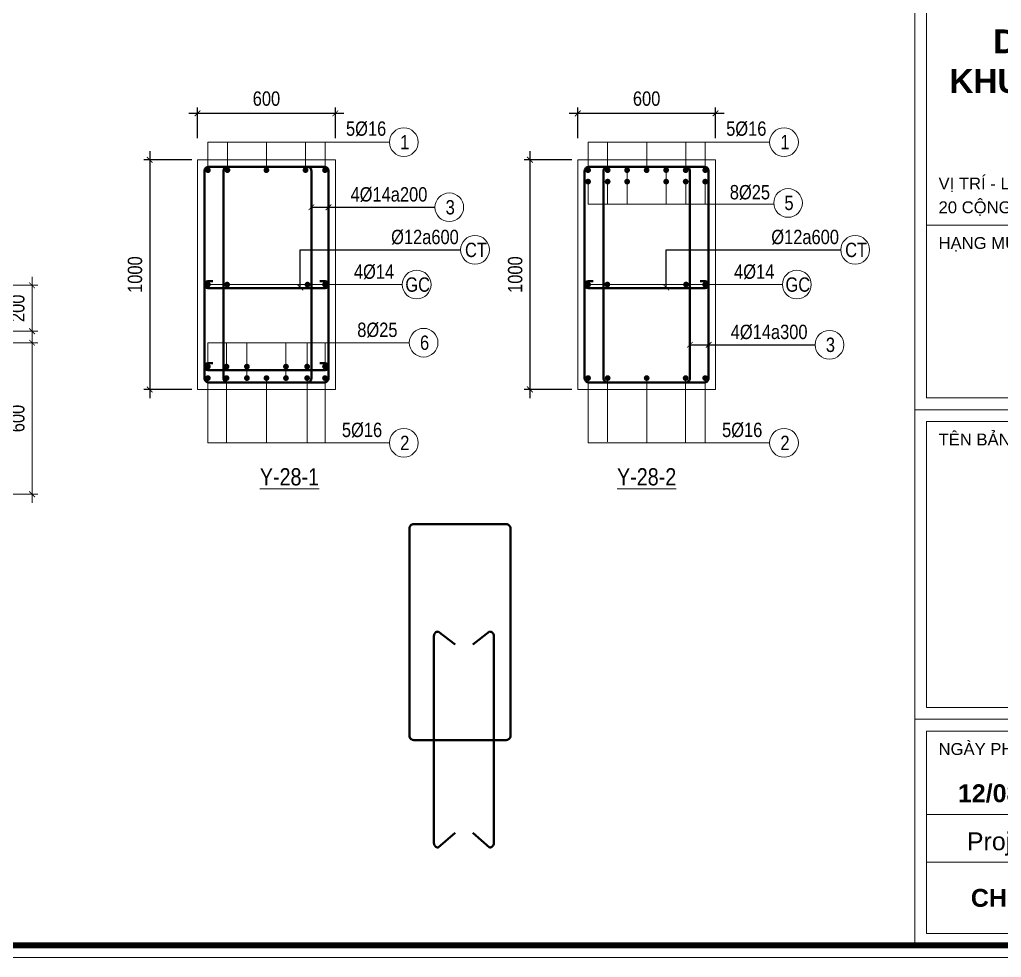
# Model space of a CAD drawing. Header units: millimetres. Extents: x 3014920 to 3563667, y -1638653 to -1356471.
# Drawn here: x 3359553 to 3363827, y -1620686 to -1616602 of the extents above; entities that cross this region are included whole.
import ezdxf
from ezdxf.enums import TextEntityAlignment as Align
from ezdxf.xclip import XClip

# ---------------------------------------------------------------- set-up
doc = ezdxf.new("R2010")
doc.units = ezdxf.units.MM
doc.header["$MEASUREMENT"] = 0
doc.header["$XCLIPFRAME"] = 0
doc.header["$PDMODE"] = 2
doc.linetypes.add('HIDDEN', pattern=[0.375, 0.25, -0.125])
doc.layers.get('0').update_dxf_attribs({"lineweight": 9})
doc.layers.get('Defpoints').update_dxf_attribs({"color": 10, "lineweight": 0})
for name, color, linetype, lineweight in [('CDAI', 21, 'Continuous', 40), ('CTHEP', 50, 'Continuous', 50), ('DBAO', 90, 'Continuous', 13), ('DGIONG', 130, 'Continuous', 13), ('DMo', 9, 'HIDDEN', 9), ('KTH', 154, 'Continuous', 9), ('TEXT', 7, 'Continuous', 15)]:
    doc.layers.add(name, color=color, linetype=linetype, lineweight=lineweight)
doc.styles.add('CHG_XX_Khung ten$0$A1 BORDER$0$ARIAL', font='arial.ttf')
doc.styles.add('CHG_XX_Khung ten$0$A1 BORDER$0$Arial - Bold', font='arialbd.ttf', dxfattribs={"height": 2.5})
doc.styles.add('Star-HelCon', font='VHELVCN_0.TTF')
doc.styles.add('TTP-HelCon', font='VHELVCN_0.TTF')
doc.dimstyles.new('TTP-25', dxfattribs={"dimscale": 25, "dimtxt": 2.5, "dimasz": 1, "dimexe": 1, "dimexo": 1, "dimgap": 0.09, "dimtad": 0, "dimdec": 4, "dimrnd": 1, "dimzin": 9, "dimdsep": 46, "dimtxsty": 'TTP-HelCon', "dimblk": 'ARCHTICK', "dimcen": 0.09, "dimdle": 1.5, "dimclrd": 256, "dimclre": 256, "dimclrt": 7, "dimadec": 0, "dimazin": 0, "dimtfac": 1, "dimtdec": 4, "dimtmove": 0, "dimatfit": 3, "dimldrblk": 'ARCHTICK', "dimfxl": 1, "dimtvp": 1, "dimtolj": 1, "dimtzin": 0, "dimarcsym": 0})

# ---------------------------------------------------------------- blocks, each defined once
blk = doc.blocks.new('_ArchTick')
at = {"color": 0, "linetype": 'ByBlock', "const_width": 0.15}
blk.add_lwpolyline([(-0.5, -0.5), (0.5, 0.5)], dxfattribs=at)
blk = doc.blocks.new('*D1644')
at = {"layer": 'Defpoints', "color": 0, "transparency": 16777216}
for p in [(35225, -2490.7), (44625, -2490.7), (35225, -2991.7)]:
    blk.add_point(p, dxfattribs=at)
at = {"layer": 'KTH', "lineweight": -2, "transparency": 16777216}
for p, q in [((35225, -2515.7), (35225, -3016.7)), ((44625, -2515.7), (44625, -3016.7)), ((44662.5, -2991.7), (35187.5, -2991.7))]:
    blk.add_line(p, q, dxfattribs=at)
at = {"layer": 'KTH', "lineweight": -2, "transparency": 16777216, "xscale": 25, "yscale": 25, "zscale": 25, "rotation": 180}
blk.add_blockref('_ArchTick', (35225, -2991.7), dxfattribs=at)
at = {"layer": 'KTH', "lineweight": -2, "transparency": 16777216, "xscale": 25, "yscale": 25, "zscale": 25}
blk.add_blockref('_ArchTick', (44625, -2991.7), dxfattribs=at)
at = {"layer": 'KTH', "color": 7, "transparency": 16777216, "insert": (39925, -2927.9), "char_height": 62.5, "attachment_point": 5, "style": 'TTP-HelCon'}
blk.add_mtext('\\A1;9400', dxfattribs=at)
blk = doc.blocks.new('*D1076')
at = {"layer": 'Defpoints', "color": 0, "ltscale": 500, "transparency": 16777216}
for p in [(3360327.8, -1617212.1), (3360119.5, -1618212.1), (3360327.8, -1618212.1)]:
    blk.add_point(p, dxfattribs=at)
at = {"layer": 'KTH', "lineweight": -2, "ltscale": 500, "transparency": 16777216}
for p, q in [((3360119.5, -1617174.6), (3360119.5, -1618249.6)), ((3360302.8, -1617212.1), (3360094.5, -1617212.1)), ((3360302.8, -1618212.1), (3360094.5, -1618212.1))]:
    blk.add_line(p, q, dxfattribs=at)
at = {"layer": 'KTH', "lineweight": -2, "ltscale": 500, "transparency": 16777216, "xscale": 25, "yscale": 25, "zscale": 25}
for p, rotation in [((3360119.5, -1617212.1), 90), ((3360119.5, -1618212.1), 270)]:
    blk.add_blockref('_ArchTick', p, dxfattribs=dict(at, rotation=rotation))
at = {"layer": 'KTH', "color": 7, "ltscale": 500, "transparency": 16777216, "insert": (3360055.7, -1617712.1), "char_height": 62.5, "attachment_point": 5, "rotation": 90, "style": 'TTP-HelCon'}
blk.add_mtext('\\A1;1000', dxfattribs=at)
blk = doc.blocks.new('*D1077')
at = {"layer": 'Defpoints', "color": 0, "ltscale": 500, "transparency": 16777216}
for p in [(3360327.8, -1617009.8), (3360327.8, -1617143.1), (3360927.8, -1617143.1)]:
    blk.add_point(p, dxfattribs=at)
at = {"layer": 'KTH', "lineweight": -2, "ltscale": 500, "transparency": 16777216}
for p, q in [((3360327.8, -1617118.1), (3360327.8, -1616984.8)), ((3360927.8, -1617118.1), (3360927.8, -1616984.8)), ((3360965.3, -1617009.8), (3360290.3, -1617009.8))]:
    blk.add_line(p, q, dxfattribs=at)
at = {"layer": 'KTH', "lineweight": -2, "ltscale": 500, "transparency": 16777216, "xscale": 25, "yscale": 25, "zscale": 25, "rotation": 180}
blk.add_blockref('_ArchTick', (3360327.8, -1617009.8), dxfattribs=at)
at = {"layer": 'KTH', "lineweight": -2, "ltscale": 500, "transparency": 16777216, "xscale": 25, "yscale": 25, "zscale": 25}
blk.add_blockref('_ArchTick', (3360927.8, -1617009.8), dxfattribs=at)
at = {"layer": 'KTH', "color": 7, "ltscale": 500, "transparency": 16777216, "insert": (3360627.8, -1616946), "char_height": 62.5, "attachment_point": 5, "style": 'TTP-HelCon'}
blk.add_mtext('\\A1;600', dxfattribs=at)
blk = doc.blocks.new('*D1078')
at = {"layer": 'Defpoints', "color": 0, "ltscale": 500, "transparency": 16777216}
for p in [(3361982.9, -1617212.1), (3361774.7, -1618212.1), (3361982.9, -1618212.1)]:
    blk.add_point(p, dxfattribs=at)
at = {"layer": 'KTH', "lineweight": -2, "ltscale": 500, "transparency": 16777216}
for p, q in [((3361774.7, -1617174.6), (3361774.7, -1618249.6)), ((3361957.9, -1617212.1), (3361749.7, -1617212.1)), ((3361957.9, -1618212.1), (3361749.7, -1618212.1))]:
    blk.add_line(p, q, dxfattribs=at)
at = {"layer": 'KTH', "lineweight": -2, "ltscale": 500, "transparency": 16777216, "xscale": 25, "yscale": 25, "zscale": 25}
for p, rotation in [((3361774.7, -1617212.1), 90), ((3361774.7, -1618212.1), 270)]:
    blk.add_blockref('_ArchTick', p, dxfattribs=dict(at, rotation=rotation))
at = {"layer": 'KTH', "color": 7, "ltscale": 500, "transparency": 16777216, "insert": (3361710.9, -1617712.1), "char_height": 62.5, "attachment_point": 5, "rotation": 90, "style": 'TTP-HelCon'}
blk.add_mtext('\\A1;1000', dxfattribs=at)
blk = doc.blocks.new('*D1079')
at = {"layer": 'Defpoints', "color": 0, "ltscale": 500, "transparency": 16777216}
for p in [(3361982.9, -1617009.8), (3361982.9, -1617143.1), (3362582.9, -1617143.1)]:
    blk.add_point(p, dxfattribs=at)
at = {"layer": 'KTH', "lineweight": -2, "ltscale": 500, "transparency": 16777216}
for p, q in [((3361982.9, -1617118.1), (3361982.9, -1616984.8)), ((3362582.9, -1617118.1), (3362582.9, -1616984.8)), ((3362620.4, -1617009.8), (3361945.4, -1617009.8))]:
    blk.add_line(p, q, dxfattribs=at)
at = {"layer": 'KTH', "lineweight": -2, "ltscale": 500, "transparency": 16777216, "xscale": 25, "yscale": 25, "zscale": 25, "rotation": 180}
blk.add_blockref('_ArchTick', (3361982.9, -1617009.8), dxfattribs=at)
at = {"layer": 'KTH', "lineweight": -2, "ltscale": 500, "transparency": 16777216, "xscale": 25, "yscale": 25, "zscale": 25}
blk.add_blockref('_ArchTick', (3362582.9, -1617009.8), dxfattribs=at)
at = {"layer": 'KTH', "color": 7, "ltscale": 500, "transparency": 16777216, "insert": (3362282.9, -1616946), "char_height": 62.5, "attachment_point": 5, "style": 'TTP-HelCon'}
blk.add_mtext('\\A1;600', dxfattribs=at)
blk = doc.blocks.new('*D1071')
at = {"layer": 'Defpoints', "color": 0, "transparency": 16777216}
for p in [(2756961.3, -2205380.8), (2756961.3, -2205580.8), (2757171.1, -2205580.8)]:
    blk.add_point(p, dxfattribs=at)
at = {"layer": 'KTH', "lineweight": -2, "transparency": 16777216}
for p, q in [((2757171.1, -2205343.3), (2757171.1, -2205618.3)), ((2756986.3, -2205380.8), (2757196.1, -2205380.8)), ((2756986.3, -2205580.8), (2757196.1, -2205580.8))]:
    blk.add_line(p, q, dxfattribs=at)
at = {"layer": 'KTH', "lineweight": -2, "transparency": 16777216, "xscale": 25, "yscale": 25, "zscale": 25}
for p, rotation in [((2757171.1, -2205380.8), 90), ((2757171.1, -2205580.8), 270)]:
    blk.add_blockref('_ArchTick', p, dxfattribs=dict(at, rotation=rotation))
at = {"layer": 'KTH', "color": 7, "transparency": 16777216, "insert": (2757107.3, -2205480.8), "char_height": 62.5, "attachment_point": 5, "rotation": 90, "style": 'TTP-HelCon'}
blk.add_mtext('\\A1;200', dxfattribs=at)
blk = doc.blocks.new('*D1072')
at = {"layer": 'Defpoints', "color": 0, "transparency": 16777216}
for p in [(2756961.3, -2205630.8), (2757171.1, -2205630.8), (2756961.3, -2206290.8)]:
    blk.add_point(p, dxfattribs=at)
at = {"layer": 'KTH', "lineweight": -2, "transparency": 16777216}
for p, q in [((2757171.1, -2206328.3), (2757171.1, -2205593.3)), ((2756986.3, -2205630.8), (2757196.1, -2205630.8)), ((2756986.3, -2206290.8), (2757196.1, -2206290.8))]:
    blk.add_line(p, q, dxfattribs=at)
at = {"layer": 'KTH', "lineweight": -2, "transparency": 16777216, "xscale": 25, "yscale": 25, "zscale": 25}
for p, rotation in [((2757171.1, -2205630.8), 90), ((2757171.1, -2206290.8), 270)]:
    blk.add_blockref('_ArchTick', p, dxfattribs=dict(at, rotation=rotation))
at = {"layer": 'KTH', "color": 7, "transparency": 16777216, "insert": (2757107.3, -2205960.8), "char_height": 62.5, "attachment_point": 5, "rotation": 90, "style": 'TTP-HelCon'}
blk.add_mtext('\\A1;600', dxfattribs=at)
blk = doc.blocks.new('CHG_XX_Khung ten')
for p, q in [((687, 577), (687, 17)), ((687, 107), (824, 107)), ((687, 55), (824, 55))]:
    blk.add_line(p, q)
at = {"linetype": 'Continuous'}
blk.add_line((689, 39), (822, 39), dxfattribs=at)
blk.add_lwpolyline([(15, 579), (826, 579), (826, 15), (15, 15)], close=True)
at = {"color": 4, "linetype": 'Continuous', "const_width": 1}
blk.add_lwpolyline([(17, 577), (824, 577), (824, 17), (17, 17)], close=True, dxfattribs=at)
at = {"linetype": 'Continuous'}
for points in [[(689, 177), (822, 177), (822, 138), (689, 138)], [(689, 109), (822, 109), (822, 138), (689, 138)], [(689, 105), (822, 105), (822, 57), (689, 57)], [(689, 53), (822, 53), (822, 31), (689, 31)], [(822, 19), (689, 19), (689, 31), (822, 31)]]:
    blk.add_lwpolyline(points, close=True, dxfattribs=at)
at = {"style": 'CHG_XX_Khung ten$0$A1 BORDER$0$ARIAL'}
for s, p in [('VỊ TRÍ - LOCATION', (691, 145)), ('20 CỘNG HÒA, PHƯỜNG 12, QUẬN TÂN BÌNH, TP. HCM', (691, 141)), ('HẠNG MỤC :', (691, 135)), ('TÊN BẢN VẼ - DRAWING TITTLE', (691, 102)), ('NGÀY PHÁT HÀNH - ISSUE DATE', (691, 50))]:
    blk.add_text(s, height=2, dxfattribs=at).set_placement(p, align=Align.MIDDLE_LEFT)
for s, style, p in [('12/08/2019', 'CHG_XX_Khung ten$0$A1 BORDER$0$Arial - Bold', (704.75, 42.57)), ('Project', 'CHG_XX_Khung ten$0$A1 BORDER$0$ARIAL', (702.28, 34.5)), ('CHG-II', 'CHG_XX_Khung ten$0$A1 BORDER$0$Arial - Bold', (702.94, 25))]:
    blk.add_text(s, height=3, dxfattribs=dict(style=style)).set_placement(p, align=Align.MIDDLE_CENTER)
at = {"insert": (755.4, 170.88), "char_height": 4, "width": 159.8745, "attachment_point": 2, "style": 'CHG_XX_Khung ten$0$A1 BORDER$0$Arial - Bold'}
blk.add_mtext('DỰ ÁN ĐẦU TƯ XÂY DỰNG KINH DOANH\\PKHU CHUNG CƯ - THƯƠNG MẠI - VĂN PHÒNG\\P(KHU PHỨC HỢP CÔNG HÒA GARDEN)', dxfattribs=at)
blk = doc.blocks.new('2Y-29')
at = {"layer": 'CTHEP'}
for p, q in [((82396.41101, -949.99894), (8878.4469, -949.99894)), ((82396.41101, -1409.99947), (8878.4469, -1409.99947))]:
    blk.add_line(p, q, dxfattribs=at)
for points in [[(35225.01047, -1830), (44849.99897, -1830)], [(8854.9924, -1870), (54492.90498, -1870)]]:
    blk.add_lwpolyline(points, dxfattribs=at)
at = {"layer": 'DBAO', "linetype": 'Continuous'}
blk.add_line((16899.99991, -1900), (55974.98808, -1900), dxfattribs=at)
at = {"layer": 'DBAO', "linetype": 'Continuous', "flags": 128}
blk.add_lwpolyline([(16899.99991, -2000), (55974.98828, -2000)], dxfattribs=at)
at = {"layer": 'KTH'}
dim = blk.add_linear_dim(base=(35224.97624, -2991.74498), p1=(44624.97624, -2490.74498), p2=(35224.97624, -2490.74498), dimstyle='TTP-25', override={"dimtmove": 1}, dxfattribs=at)
dim.commit()
dim.dimension.update_dxf_attribs({"geometry": '*D1644', "text_midpoint": (39924.97624, -2927.91165)})
blk = doc.blocks.new('2Y-28')
at = {"layer": 'KTH', "color": 5}
dim = blk.add_linear_dim(base=(2757171.09837, -2205580.81305), p1=(2756961.31386, -2205380.81305), p2=(2756961.31386, -2205580.81305), angle=90, dimstyle='TTP-25', dxfattribs=at)
dim.commit()
dim.dimension.update_dxf_attribs({"geometry": '*D1071', "text_midpoint": (2757107.26503, -2205480.81305)})
dim = blk.add_linear_dim(base=(2757171.09837, -2205630.81304), p1=(2756961.31386, -2206290.81304), p2=(2756961.31386, -2205630.81304), angle=90, text='600', dimstyle='TTP-25', dxfattribs=at)
dim.commit()
dim.dimension.update_dxf_attribs({"geometry": '*D1072', "text_midpoint": (2757107.26503, -2205960.81304)})

msp = doc.modelspace()

# ---------------------------------------------------------------- linework, layer by layer
at = {"layer": 'CDAI'}
for points in [[(3360376.53603, -1617242.09947), (3360879.03603, -1617242.09947, -0.4142135624), (3360897.78603, -1617260.84947), (3360897.78603, -1618163.34947, -0.4142135624), (3360879.03603, -1618182.09947), (3360376.53603, -1618182.09947, -0.4142135624), (3360357.78603, -1618163.34947), (3360357.78603, -1617260.84947, -0.4142135624)], [(3360804.70684, -1617242.09947), (3360459.10564, -1617242.09947, 0.4142135624), (3360440.35564, -1617260.84947), (3360440.35564, -1618163.34947, 0.4142135624), (3360459.10564, -1618182.09947), (3360804.70684, -1618182.09947, 0.4142135624), (3360823.45684, -1618163.34947), (3360823.45684, -1617260.84947, 0.4142135624)], [(3360459.10564, -1617242.09947), (3360804.70684, -1617242.09947, -0.4142135624), (3360823.45684, -1617260.84947), (3360823.45684, -1618163.34947, -0.4142135624), (3360804.70684, -1618182.09947), (3360459.10564, -1618182.09947, -0.4142135624), (3360440.35564, -1618163.34947), (3360440.35564, -1617260.84947, -0.4142135624)], [(3362031.67439, -1617242.09947), (3362534.17439, -1617242.09947, -0.4142135624), (3362552.92439, -1617260.84947), (3362552.92439, -1618163.34947, -0.4142135624), (3362534.17439, -1618182.09947), (3362031.67439, -1618182.09947, -0.4142135624), (3362012.92439, -1618163.34947), (3362012.92439, -1617260.84947, -0.4142135624)], [(3362452.63204, -1617242.09947), (3362114.24401, -1617242.09947, 0.4142135624), (3362095.49401, -1617260.84947), (3362095.49401, -1618163.34947, 0.4142135624), (3362114.24401, -1618182.09947), (3362452.63204, -1618182.09947, 0.4142135624), (3362471.38204, -1618163.34947), (3362471.38204, -1617260.84947, 0.4142135624)], [(3362114.24401, -1617242.09947), (3362452.63204, -1617242.09947, -0.4142135624), (3362471.38204, -1617260.84947), (3362471.38204, -1618163.34947, -0.4142135624), (3362452.63204, -1618182.09947), (3362114.24401, -1618182.09947, -0.4142135624), (3362095.49401, -1618163.34947), (3362095.49401, -1617260.84947, -0.4142135624)], [(3361268.88426, -1618799.03831), (3361671.38426, -1618799.03831, -0.4142135624), (3361690.13426, -1618817.78831), (3361690.13426, -1619720.28831, -0.4142135624), (3361671.38426, -1619739.03831), (3361268.88426, -1619739.03831, -0.4142135624), (3361250.13426, -1619720.28831), (3361250.13426, -1618817.78831, -0.4142135624)]]:
    msp.add_lwpolyline(points, format="xyb", close=True, dxfattribs=at)
for points in [[(3360394.70602, -1617740.4328), (3360372.78603, -1617740.4328, 0.4142135624), (3360357.78603, -1617755.4328, 0.4142135624), (3360372.78603, -1617770.4328), (3360882.78603, -1617770.4328, 0.4142135624), (3360897.78603, -1617755.4328, 0.4142135624), (3360882.78603, -1617740.4328), (3360860.86604, -1617740.4328)], [(3362049.84439, -1617740.4328), (3362027.92439, -1617740.4328, 0.4142135624), (3362012.92439, -1617755.4328, 0.4142135624), (3362027.92439, -1617770.4328), (3362537.92439, -1617770.4328, 0.4142135624), (3362552.92439, -1617755.4328, 0.4142135624), (3362537.92439, -1617740.4328), (3362516.0044, -1617740.4328)], [(3360394.70602, -1618097.70858), (3360372.78603, -1618097.70858, 0.4142135624), (3360357.78603, -1618112.70858, 0.4142135624), (3360372.78603, -1618127.70858), (3360882.78603, -1618127.70858, 0.4142135624), (3360897.78603, -1618112.70858, 0.4142135624), (3360882.78603, -1618097.70858), (3360860.86604, -1618097.70858)], [(3361448.72514, -1620143.77604), (3361375.88258, -1620206.70946, -0.4142135624), (3361357.13258, -1620187.95946), (3361357.13258, -1619285.45946, -0.4142135624), (3361375.88258, -1619266.70946), (3361448.72514, -1619323.11423)], [(3361526.12913, -1620143.77604), (3361598.97169, -1620206.70946, 0.4142135624), (3361617.72169, -1620187.95946), (3361617.72169, -1619285.45946, 0.4142135624), (3361598.97169, -1619266.70946), (3361526.12913, -1619323.11423)]]:
    msp.add_lwpolyline(points, format="xyb", dxfattribs=at)
at = {"layer": 'CTHEP', "const_width": 12.5}
for points in [[(3360366.53603, -1617257.09947, 1), (3360379.03603, -1617257.09947, 1)], [(3360451.83353, -1617257.09947, 1), (3360464.33353, -1617257.09947, 1)], [(3360621.53603, -1617257.09947, 1), (3360634.03603, -1617257.09947, 1)], [(3360791.53603, -1617257.09947, 1), (3360804.03603, -1617257.09947, 1)], [(3360876.53603, -1617257.09947, 1), (3360889.03603, -1617257.09947, 1)], [(3362021.67439, -1617257.09947, 1), (3362034.17439, -1617257.09947, 1)], [(3362106.97189, -1617257.09947, 1), (3362119.47189, -1617257.09947, 1)], [(3362191.67439, -1617257.09947, 1), (3362204.17439, -1617257.09947, 1)], [(3362276.67439, -1617257.09947, 1), (3362289.17439, -1617257.09947, 1)], [(3362361.67439, -1617257.09947, 1), (3362374.17439, -1617257.09947, 1)], [(3362446.67439, -1617257.09947, 1), (3362459.17439, -1617257.09947, 1)], [(3362531.67439, -1617257.09947, 1), (3362544.17439, -1617257.09947, 1)], [(3362021.67439, -1617307.09947, 1), (3362034.17439, -1617307.09947, 1)], [(3362106.97189, -1617307.09947, 1), (3362119.47189, -1617307.09947, 1)], [(3362191.67439, -1617307.09947, 1), (3362204.17439, -1617307.09947, 1)], [(3362361.67439, -1617307.09947, 1), (3362374.17439, -1617307.09947, 1)], [(3362446.67439, -1617307.09947, 1), (3362459.17439, -1617307.09947, 1)], [(3362531.67439, -1617307.09947, 1), (3362544.17439, -1617307.09947, 1)], [(3360366.53603, -1617755.4328, 1), (3360379.03603, -1617755.4328, 1)], [(3360450.47617, -1617755.43281, 1), (3360462.97617, -1617755.43281, 1)], [(3360800.27441, -1617755.4328, 1), (3360812.77441, -1617755.4328, 1)], [(3360876.53603, -1617755.4328, 1), (3360889.03603, -1617755.4328, 1)], [(3362021.67439, -1617755.4328, 1), (3362034.17439, -1617755.4328, 1)], [(3362105.61453, -1617755.43281, 1), (3362118.11453, -1617755.43281, 1)], [(3362448.19962, -1617755.43281, 1), (3362460.69962, -1617755.43281, 1)], [(3362531.67439, -1617755.4328, 1), (3362544.17439, -1617755.4328, 1)], [(3360366.53603, -1618112.70858, 1), (3360379.03603, -1618112.70858, 1)], [(3360447.77238, -1618112.70858, 1), (3360460.27238, -1618112.70858, 1)], [(3360536.53603, -1618112.70858, 1), (3360549.03603, -1618112.70858, 1)], [(3360706.53603, -1618112.70858, 1), (3360719.03603, -1618112.70858, 1)], [(3360798.56883, -1618112.70858, 1), (3360811.06883, -1618112.70858, 1)], [(3360876.53603, -1618112.70858, 1), (3360889.03603, -1618112.70858, 1)], [(3360366.53603, -1618162.70858, 1), (3360379.03603, -1618162.70858, 1)], [(3360447.77238, -1618162.70858, 1), (3360460.27238, -1618162.70858, 1)], [(3360536.53603, -1618162.70858, 1), (3360549.03603, -1618162.70858, 1)], [(3360621.71639, -1618162.70858, 1), (3360634.21639, -1618162.70858, 1)], [(3360706.53603, -1618162.70858, 1), (3360719.03603, -1618162.70858, 1)], [(3360798.56883, -1618162.70858, 1), (3360811.06883, -1618162.70858, 1)], [(3360876.53603, -1618162.70858, 1), (3360889.03603, -1618162.70858, 1)], [(3362021.67439, -1618162.70858, 1), (3362034.17439, -1618162.70858, 1)], [(3362106.97189, -1618162.70859, 1), (3362119.47189, -1618162.70859, 1)], [(3362276.85475, -1618162.70858, 1), (3362289.35475, -1618162.70858, 1)], [(3362446.49404, -1618162.70859, 1), (3362458.99404, -1618162.70859, 1)], [(3362531.67439, -1618162.70858, 1), (3362544.17439, -1618162.70858, 1)]]:
    msp.add_lwpolyline(points, format="xyb", close=True, dxfattribs=at)
at = {"layer": 'DBAO', "flags": 128}
for points in [[(3360327.78603, -1617212.09947), (3360927.78603, -1617212.09947)], [(3360927.78603, -1617212.09947), (3360927.78603, -1618212.09947), (3360327.78603, -1618212.09947), (3360327.78603, -1617212.09947)], [(3361982.92439, -1617212.09947), (3362582.92439, -1617212.09947)], [(3362582.92439, -1617212.09947), (3362582.92439, -1618212.09947), (3361982.92439, -1618212.09947), (3361982.92439, -1617212.09947)]]:
    msp.add_lwpolyline(points, dxfattribs=at)
at = {"layer": 'DGIONG'}
for p, q in [((3360372.78603, -1617257.09947), (3360372.78603, -1617135.34947)), ((3360372.78603, -1617135.34947), (3361163.38254, -1617135.34947)), ((3360458.08353, -1617257.09947), (3360458.08353, -1617135.34947)), ((3360627.96639, -1617257.09946), (3360627.96639, -1617135.34946)), ((3360797.78603, -1617257.09947), (3360797.78603, -1617135.34947)), ((3360882.78603, -1617257.09947), (3360882.78603, -1617135.34947)), ((3362027.92439, -1617257.09947), (3362027.92439, -1617135.34947)), ((3362027.92439, -1617135.34947), (3362818.5209, -1617135.34947)), ((3362113.22189, -1617257.09947), (3362113.22189, -1617135.34947)), ((3362283.10475, -1617257.09946), (3362283.10475, -1617135.34946)), ((3362452.92439, -1617257.09946), (3362452.92439, -1617135.34946)), ((3362537.92439, -1617257.09947), (3362537.92439, -1617135.34947)), ((3362197.92439, -1617257.09947), (3362197.92439, -1617405.56197)), ((3362367.92439, -1617257.09947), (3362367.92439, -1617405.56197)), ((3362027.92439, -1617307.09947), (3362027.92439, -1617405.56197)), ((3362113.22189, -1617307.09947), (3362113.22189, -1617405.56197)), ((3362452.92439, -1617405.56197), (3362452.92439, -1617307.09947)), ((3362452.92439, -1617307.09947), (3362452.92439, -1617405.56197)), ((3362537.92439, -1617307.09947), (3362537.92439, -1617405.56197)), ((3362027.92439, -1617405.56197), (3362836.17982, -1617405.56197)), ((3360372.78603, -1617755.4328), (3361219.34709, -1617755.4328)), ((3362027.92439, -1617755.4328), (3362874.48546, -1617755.4328)), ((3360372.78603, -1618008.70347), (3361249.53741, -1618008.70347)), ((3360372.78603, -1618117.09947), (3360372.78603, -1618008.70347)), ((3360454.02238, -1618008.70347), (3360454.02238, -1618112.70858)), ((3360542.78603, -1618162.70858), (3360542.78603, -1618008.70347)), ((3360712.78603, -1618162.70858), (3360712.78603, -1618008.70347)), ((3360804.81883, -1618008.70347), (3360804.81883, -1618112.70858)), ((3360882.78603, -1618117.09947), (3360882.78603, -1618008.70347)), ((3360372.78603, -1618444.50129), (3360372.78603, -1618167.09947)), ((3360454.02238, -1618444.50129), (3360454.02238, -1618162.70858)), ((3360627.96639, -1618444.50129), (3360627.96639, -1618167.09946)), ((3360804.81883, -1618444.50129), (3360804.81883, -1618162.70858)), ((3360882.78603, -1618444.50129), (3360882.78603, -1618167.09947)), ((3362027.92439, -1618444.50129), (3362027.92439, -1618167.09947)), ((3362113.22189, -1618440.11041), (3362113.22189, -1618162.70859)), ((3362283.10475, -1618444.50129), (3362283.10475, -1618167.09946)), ((3362452.74404, -1618444.50129), (3362452.74404, -1618167.09947)), ((3362537.92439, -1618444.50129), (3362537.92439, -1618167.09947)), ((3360372.78603, -1618444.50129), (3361163.38254, -1618444.50129)), ((3362027.92439, -1618444.50129), (3362818.5209, -1618444.50129))]:
    msp.add_line(p, q, dxfattribs=at)
for centre in [(3361225.88254, -1617135.34947), (3362881.0209, -1617135.34947), (3361423.71286, -1617418.76359), (3362898.67982, -1617400.0437), (3361535.63614, -1617604.378), (3363190.77451, -1617604.378), (3361281.84709, -1617755.4328), (3362936.98546, -1617755.4328), (3361312.03741, -1618008.70347), (3363078.85123, -1618017.77633), (3361225.88254, -1618444.50129), (3362881.0209, -1618444.50129)]:
    msp.add_circle(centre, 62.5, dxfattribs=at)

# ---------------------------------------------------------------- block references
at = {"layer": 'DGIONG', "color": 5}
ref = msp.add_blockref('2Y-29', (3327376.09619, -1616030.71659), dxfattribs=at)
XClip(ref).set_block_clipping_path([(40863.300425333, -3919.454957101), (57139.9235822782, 925.4208952291)])
at = {"layer": 'DMo'}
ref = msp.add_blockref('2Y-28', (602436.16557, 587622.03259), dxfattribs=at)
XClip(ref).set_block_clipping_path([(2743982.8119680891, -2207786.9186925623), (2757708.1574464561, -2204269.2293284931)])

# ---------------------------------------------------------------- texts
at = {"layer": 'TEXT', "style": 'TTP-HelCon'}
for s, p in [('5Þ16', (3360974.04822, -1617107.44155)), ('5Þ16', (3362629.18659, -1617107.44155)), ('4Þ14a200', (3360993.86457, -1617393.76359)), ('8Þ25', (3362645.01875, -1617384.38247)), ('Þ12a600', (3361170.55072, -1617579.378)), ('Þ12a600', (3362825.68908, -1617579.378)), ('4Þ14', (3361008.51182, -1617730.4328)), ('4Þ14', (3362663.65019, -1617730.4328)), ('8Þ25', (3361023.15815, -1617983.70347)), ('4Þ14a300', (3362649.00293, -1617992.77633)), ('5Þ16', (3360956.24436, -1618419.50129)), ('5Þ16', (3362611.38273, -1618419.50129))]:
    msp.add_text(s, height=62.5, dxfattribs=at).set_placement(p)
at = {"layer": 'TEXT', "style": 'Star-HelCon'}
for s, p in [('1', (3361230.0492, -1617135.34947)), ('1', (3362885.18757, -1617135.34947)), ('5', (3362902.84649, -1617400.0437)), ('3', (3361427.87953, -1617418.76359)), ('CT', (3361539.80281, -1617604.378)), ('CT', (3363194.94117, -1617604.378)), ('GC', (3361286.01376, -1617755.4328)), ('GC', (3362941.15213, -1617755.4328)), ('6', (3361316.20408, -1618008.70347)), ('3', (3363083.0179, -1618017.77633)), ('2', (3361230.0492, -1618444.50129)), ('2', (3362885.18757, -1618444.50129))]:
    msp.add_text(s, height=62.5, dxfattribs=at).set_placement(p, align=Align.MIDDLE)
at = {"layer": 'TEXT', "style": 'TTP-HelCon'}
for s, p in [('%%UY-28-1', (3360727.78603, -1618630.08745)), ('%%UY-28-2', (3362282.9252, -1618630.08745))]:
    msp.add_text(s, height=75, dxfattribs=at).set_placement(p, align=Align.CENTER)

# ---------------------------------------------------------------- dimensions: what is measured, and where the dimension line sits
at = {"layer": 'KTH', "ltscale": 500}
for base, p1, p2, picture, middle in [((3360327.78603, -1617009.84947), (3360927.78603, -1617143.08752), (3360327.78603, -1617143.08752), '*D1077', (3360627.78603, -1616946.01613)), ((3361982.92439, -1617009.84947), (3362582.92439, -1617143.08752), (3361982.92439, -1617143.08752), '*D1079', (3362282.92439, -1616946.01613))]:
    dim = msp.add_linear_dim(base=base, p1=p1, p2=p2, dimstyle='TTP-25', dxfattribs=at)
    dim.commit()
    dim.dimension.update_dxf_attribs({"geometry": picture, "text_midpoint": middle})
for base, p1, p2, picture, middle in [((3360119.54839, -1618212.09947), (3360327.78603, -1617212.09947), (3360327.78603, -1618212.09947), '*D1076', (3360055.71506, -1617712.09947)), ((3361774.68675, -1618212.09947), (3361982.92439, -1617212.09947), (3361982.92439, -1618212.09947), '*D1078', (3361710.85342, -1617712.09947))]:
    dim = msp.add_linear_dim(base=base, p1=p1, p2=p2, angle=90, dimstyle='TTP-25', dxfattribs=at)
    dim.commit()
    dim.dimension.update_dxf_attribs({"geometry": picture, "text_midpoint": middle})

# ---------------------------------------------------------------- leaders
at = {"layer": 'DGIONG'}
for points in [[(3360823.45684, -1617418.76359), (3361361.21286, -1617418.76359)], [(3360897.78603, -1617418.76359), (3361361.21286, -1617418.76359)], [(3360775.06907, -1617768.4328), (3360775.06907, -1617604.378), (3361473.13614, -1617604.378)], [(3362368.24662, -1617768.4328), (3362368.24662, -1617604.378), (3363128.27451, -1617604.378)], [(3362471.38204, -1618017.77633), (3363016.35123, -1618017.77633)], [(3362552.92439, -1618017.77633), (3363016.35123, -1618017.77633)]]:
    msp.add_leader(points, dimstyle='TTP-25', dxfattribs=at)

# ---------------------------------------------------------------- next in the draw order: block references
at = {"color": 5, "xscale": 25.92478421704392, "yscale": 25.92478421704392, "zscale": 25.92478421704392}
msp.add_blockref('CHG_XX_Khung ten', (3345639.78025, -1621074.38806), dxfattribs=at)

doc.saveas('drawing.dxf')
